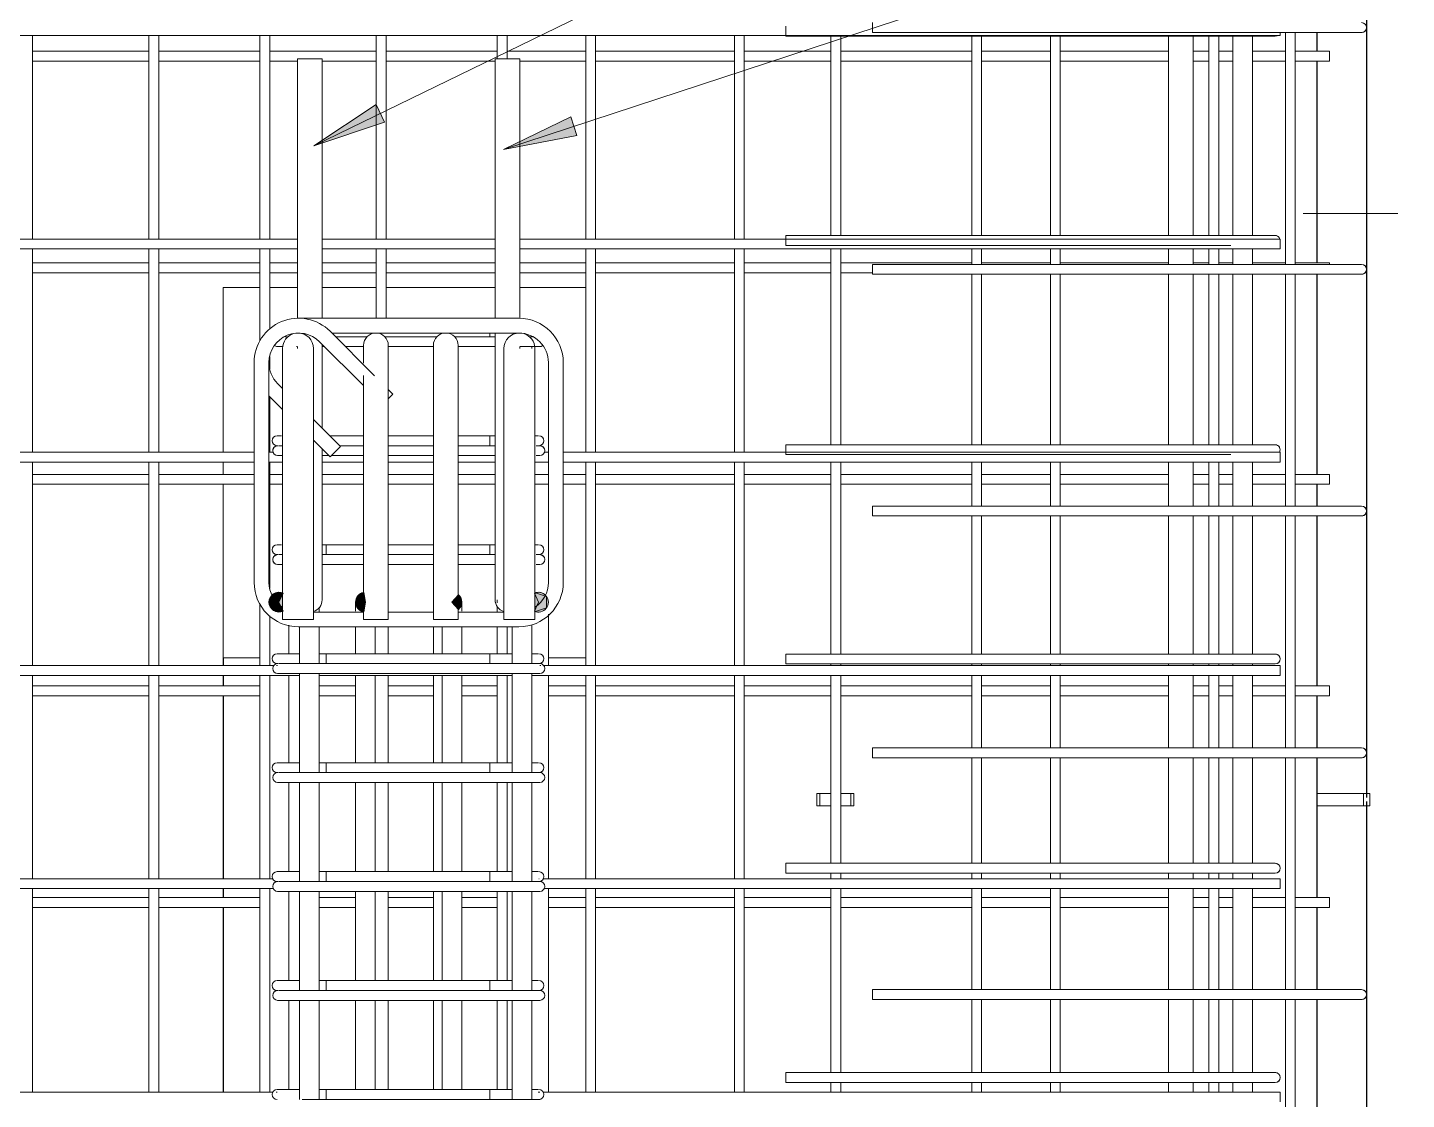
# Model space of a CAD drawing. Header units: millimetres. Extents: x 12983 to 23528, y -2876 to 5855.
# Drawn here: x 17206 to 18322, y 382 to 1250 of the extents above; entities that cross this region are included whole.
import ezdxf

# ---------------------------------------------------------------- set-up
doc = ezdxf.new("R2010")
doc.units = ezdxf.units.MM
doc.linetypes.add('Dash', pattern=[6.36, 3.18, -3.18])
for name, color, linetype, lineweight in [('A-GENM', 13, 'Continuous', 18), ('A-WALL', 113, 'Continuous', 25), ('A-WALL-HDLN', 110, 'Dash', 25), ('G-ANNO-SYMB', 111, 'Continuous', 9), ('S-BEAM', 12, 'Continuous', 18), ('S-RBAR', 171, 'Continuous', 18), ('S-RBAR-IDEN', 171, 'Continuous', 9)]:
    doc.layers.add(name, color=color, linetype=linetype, lineweight=lineweight)

# ---------------------------------------------------------------- blocks, each defined once
blk = doc.blocks.new('RR spread anchor face based - RR-SA-2_5-200-V5-Elevation Front 1')
at = {"layer": 'A-GENM'}
for p, q in [((17845.1, 630), (17847.6, 630)), ((17845.1, 620), (17845.1, 630)), ((17847.6, 630), (17856.4, 630)), ((17847.6, 620), (17847.6, 630)), ((17864.4, 630), (17872.6, 630)), ((17872.6, 630), (17875.1, 630)), ((17872.6, 620), (17872.6, 630)), ((17875.1, 630), (17875.1, 620)), ((17847.6, 620), (17845.1, 620)), ((17856.4, 620), (17847.6, 620)), ((17872.6, 620), (17864.4, 620)), ((17875.1, 620), (17872.6, 620))]:
    blk.add_line(p, q, dxfattribs=at)
blk = doc.blocks.new('RR spread anchor face based - RR-SA-2_5-250-1726823-Elevation Front 1')
at = {"layer": 'A-GENM'}
for p, q in [((18250.1, 1700), (18287.6, 1700)), ((18287.6, 1700), (18292.6, 1700)), ((18287.6, 1690), (18287.6, 1700)), ((18292.6, 1700), (18292.6, 1690)), ((18287.6, 1690), (18250.1, 1690)), ((18292.6, 1690), (18287.6, 1690))]:
    blk.add_line(p, q, dxfattribs=at)

msp = doc.modelspace()

# ---------------------------------------------------------------- hatches: boundary and pattern name
at = {"layer": 'S-RBAR'}
h = msp.add_hatch(color=256, dxfattribs=at)
edge = h.paths.add_edge_path()
edge.add_arc((17409.5695, 785), 8, 63.95015483, 180)
edge.add_line((17401.5695, 785), (17409.5695, 785))
edge.add_line((17409.5695, 785), (17413.08272, 792.1873))
for points in [[(17407.09736, 777.39155), (17412.5695, 779.16955), (17412.5695, 790.83045), (17407.09736, 792.60845), (17401.5695, 785), (17404.29691, 781.24605)], [(17477.16927, 777.39155), (17478.14346, 777.70808), (17478.14346, 792.29192), (17477.16927, 792.60845), (17471.6414, 785)], [(17617.31308, 777.39155), (17626.25735, 780.29772), (17626.25735, 789.70228), (17617.31308, 792.60845), (17616.78521, 791.88191), (17616.78521, 778.11809)], [(17554.67397, 779.80661), (17556.18544, 780.29772), (17556.18544, 789.70228), (17554.67397, 790.19339)]]:
    msp.add_hatch(color=256, dxfattribs=at).paths.add_polyline_path(points)
h = msp.add_hatch(color=256, dxfattribs=at)
edge = h.paths.add_edge_path()
edge.add_arc((17479.6414, 785), 8, 100.15789753, 180)
edge.add_line((17471.6414, 785), (17479.6414, 785))
edge.add_line((17479.6414, 785), (17478.23051, 792.8746))
h = msp.add_hatch(color=256, dxfattribs=at)
edge = h.paths.add_edge_path()
edge.add_arc((17619.78521, 785), 8, 245.12461253, 474.87538747)
edge.add_line((17616.42004, 792.2578), (17619.78521, 785))
edge.add_line((17619.78521, 785), (17616.42004, 777.7422))
h = msp.add_hatch(color=256, dxfattribs=at)
edge = h.paths.add_edge_path()
edge.add_arc((17409.5695, 785), 8, 180, 296.04984517)
edge.add_line((17413.08272, 777.8127), (17409.5695, 785))
edge.add_line((17409.5695, 785), (17401.5695, 785))
h = msp.add_hatch(color=256, dxfattribs=at)
edge = h.paths.add_edge_path()
edge.add_arc((17479.6414, 785), 8, 180, 259.84210247)
edge.add_line((17478.23051, 777.1254), (17479.6414, 785))
edge.add_line((17479.6414, 785), (17471.6414, 785))
h = msp.add_hatch(color=256, dxfattribs=at)
edge = h.paths.add_edge_path()
edge.add_arc((17549.71331, 785), 8, 311.83286747, 408.16713253)
edge.add_line((17555.04899, 790.96075), (17549.71331, 785))
edge.add_line((17549.71331, 785), (17555.04899, 779.03925))
at = {"layer": 'S-RBAR-IDEN'}
for points in [[(17437.81412, 1154.63656), (17495.21796, 1173.79893), (17488.30238, 1188.00319)], [(17591.36333, 1151.76382), (17650.83238, 1162.98116), (17645.90276, 1177.99066)]]:
    msp.add_hatch(color=256, dxfattribs=at).paths.add_polyline_path(points)

# ---------------------------------------------------------------- linework, layer by layer
at = {"layer": 'A-WALL'}
for p, q in [((18290.0695, 1690), (18290.0695, 630)), ((18250.0695, 1231.17241), (18250.0695, 1246.4)), ((18250.0695, 1059.82759), (18250.0695, 1223.17241)), ((18250.0695, 888.48276), (18250.0695, 1050.6)), ((18250.0695, 862.8), (18250.0695, 880.48276)), ((18250.0695, 717.13793), (18250.0695, 854.8)), ((17364.5695, 740), (17364.5695, 733.68966)), ((17364.5695, 725.68966), (17364.5695, 717.13793)), ((17364.5695, 709.13793), (17364.5695, 560.96552)), ((18250.0695, 667), (18250.0695, 709.13793)), ((18250.0695, 545.7931), (18250.0695, 659)), ((18290.0695, 620), (18290.0695, -645)), ((17364.5695, 552.96552), (17364.5695, 545.7931)), ((17364.5695, 537.7931), (17364.5695, 388.24138)), ((18250.0695, 471.2), (18250.0695, 537.7931)), ((18250.0695, 374.44828), (18250.0695, 463.2))]:
    msp.add_line(p, q, dxfattribs=at)
at = {"layer": 'A-WALL-HDLN'}
msp.add_line((18290.0695, 629.95039), (18290.0695, 620.04961), dxfattribs=at)
at = {"layer": 'G-ANNO-SYMB'}
msp.add_line((18315.44058, 1099.81652), (18238.62469, 1099.81652), dxfattribs=at)
at = {"layer": 'S-BEAM'}
for p, q in [((17364.5695, 906.41379), (17364.5695, 1040)), ((17364.5695, 1040), (17394.22221, 1040)), ((17402.22221, 1040), (17424.5695, 1040)), ((17444.5695, 1040), (17488.41506, 1040)), ((17496.41506, 1040), (17584.5695, 1040)), ((17604.5695, 1040), (17658.00825, 1040)), ((17364.5695, 888.48276), (17364.5695, 898.41379)), ((17364.5695, 740), (17364.5695, 880.48276)), ((17394.22221, 740), (17364.5695, 740)), ((17658.00825, 740), (17627.78521, 740))]:
    msp.add_line(p, q, dxfattribs=at)
at = {"layer": 'S-RBAR'}
for p, q in [((17820.0695, 1251.50878), (17820.0695, 1243.50878)), ((17890.07154, 1246.4), (17890.07154, 1254.4)), ((16204.63777, 1243.86207), (18220.0695, 1243.86207)), ((17210.16677, 1079.13793), (17210.16677, 1243.86207)), ((17304.44688, 1079.13793), (17304.44688, 1243.86207)), ((17312.44688, 1079.13793), (17312.44688, 1243.86207)), ((17394.22221, 1079.13793), (17394.22221, 1243.86207)), ((17402.22221, 1079.13793), (17402.22221, 1243.86207)), ((17488.41506, 1079.13793), (17488.41506, 1243.86207)), ((17496.41506, 1079.13793), (17496.41506, 1243.86207)), ((17586.27765, 1225), (17586.27765, 1243.86207)), ((17594.27765, 1225), (17594.27765, 1243.86207)), ((17658.00825, 1079.13793), (17658.00825, 1243.86207)), ((17666.00825, 1079.13793), (17666.00825, 1243.86207)), ((17778.33309, 1079.13793), (17778.33309, 1243.86207)), ((17786.33309, 1079.13793), (17786.33309, 1243.86207)), ((18180.0695, 1243.50878), (17820.0695, 1243.50878)), ((17856.35143, 1082.0082), (17856.35143, 1243.50878)), ((17864.35143, 1082.0082), (17864.35143, 1243.50878)), ((17890.07154, 1246.4), (18266.07154, 1246.4)), ((17970.38853, 1082.0082), (17970.38853, 1243.50878)), ((17978.38853, 1082.0082), (17978.38853, 1243.50878)), ((18034.06962, 1082.0082), (18034.06962, 1243.50878)), ((18042.06962, 1082.0082), (18042.06962, 1243.50878)), ((18129.79606, 1082.0082), (18129.79606, 1243.50878)), ((18149.79606, 1082.0082), (18149.79606, 1243.50878)), ((18162.44397, 1082.0082), (18162.44397, 1243.50878)), ((18170.44397, 1082.0082), (18170.44397, 1243.50878)), ((18180.0695, 1243.50878), (18216.0695, 1243.50878)), ((18181.81531, 1082.0082), (18181.81531, 1243.50878)), ((18197.81531, 1082.0082), (18197.81531, 1243.50878)), ((18220.0695, 1243.86207), (18220.0695, 1246.4)), ((18224.2878, 1058.6), (18224.2878, 1246.4)), ((18232.2878, 1058.6), (18232.2878, 1246.4)), ((18286.07154, 1246.4), (18266.07154, 1246.4)), ((17210.16677, 1231.17241), (17304.44688, 1231.17241)), ((17312.44688, 1231.17241), (17394.22221, 1231.17241)), ((17402.22221, 1231.17241), (17488.41506, 1231.17241)), ((17496.41506, 1231.17241), (17586.27765, 1231.17241)), ((17594.27765, 1231.17241), (17658.00825, 1231.17241)), ((17666.00825, 1231.17241), (17778.33309, 1231.17241)), ((17786.33309, 1231.17241), (17856.35143, 1231.17241)), ((17864.35143, 1231.17241), (17970.38853, 1231.17241)), ((17978.38853, 1231.17241), (18034.06962, 1231.17241)), ((18042.06962, 1231.17241), (18129.79606, 1231.17241)), ((18149.79606, 1231.17241), (18162.44397, 1231.17241)), ((18170.44397, 1231.17241), (18181.81531, 1231.17241)), ((18197.81531, 1231.17241), (18224.2878, 1231.17241)), ((18232.2878, 1231.17241), (18260.0695, 1231.17241)), ((18260.0695, 1223.17241), (18260.0695, 1231.17241)), ((17210.16677, 1223.17241), (17304.44688, 1223.17241)), ((17312.44688, 1223.17241), (17394.22221, 1223.17241)), ((17402.22221, 1223.17241), (17424.5695, 1223.17241)), ((17424.5695, 1225), (17424.5695, 1014.86835)), ((17424.5695, 1225), (17444.5695, 1225)), ((17444.5695, 1225), (17444.5695, 1015)), ((17444.5695, 1223.17241), (17488.41506, 1223.17241)), ((17496.41506, 1223.17241), (17584.5695, 1223.17241)), ((17584.5695, 1225), (17584.5695, 1015)), ((17584.5695, 1225), (17604.5695, 1225)), ((17604.5695, 1225), (17604.5695, 1014.89675)), ((17604.5695, 1223.17241), (17658.00825, 1223.17241)), ((17666.00825, 1223.17241), (17778.33309, 1223.17241)), ((17786.33309, 1223.17241), (17856.35143, 1223.17241)), ((17864.35143, 1223.17241), (17970.38853, 1223.17241)), ((17978.38853, 1223.17241), (18034.06962, 1223.17241)), ((18042.06962, 1223.17241), (18129.79606, 1223.17241)), ((18149.79606, 1223.17241), (18162.44397, 1223.17241)), ((18170.44397, 1223.17241), (18181.81531, 1223.17241)), ((18197.81531, 1223.17241), (18224.2878, 1223.17241)), ((18232.2878, 1223.17241), (18260.0695, 1223.17241)), ((16204.63777, 1079.13793), (17424.5695, 1079.13793)), ((17444.5695, 1079.13793), (17584.5695, 1079.13793)), ((17604.5695, 1079.13793), (18220.0695, 1079.13793)), ((18180.0695, 1082.0082), (17820.0695, 1082.0082)), ((17820.0695, 1082.0082), (17820.0695, 1074.0082)), ((18180.0695, 1074.0082), (17820.0695, 1074.0082)), ((18180.0695, 1082.0082), (18216.0695, 1082.0082)), ((18220.0695, 1071.13793), (18220.0695, 1079.13793)), ((16204.63777, 1071.13793), (17424.5695, 1071.13793)), ((17210.16677, 906.41379), (17210.16677, 1071.13793)), ((17304.44688, 906.41379), (17304.44688, 1071.13793)), ((17312.44688, 906.41379), (17312.44688, 1071.13793)), ((17394.22221, 996.58868), (17394.22221, 1071.13793)), ((17402.22221, 1006.07379), (17402.22221, 1071.13793)), ((17444.5695, 1071.13793), (17584.5695, 1071.13793)), ((17488.41506, 1015), (17488.41506, 1071.13793)), ((17496.41506, 1015), (17496.41506, 1071.13793)), ((17604.5695, 1071.13793), (18220.0695, 1071.13793)), ((17658.00825, 906.41379), (17658.00825, 1071.13793)), ((17666.00825, 906.41379), (17666.00825, 1071.13793)), ((17778.33309, 906.41379), (17778.33309, 1071.13793)), ((17786.33309, 906.41379), (17786.33309, 1071.13793)), ((17856.35143, 912.50761), (17856.35143, 1071.13793)), ((17864.35143, 912.50761), (17864.35143, 1071.13793)), ((17970.38853, 1058.6), (17970.38853, 1071.13793)), ((17978.38853, 1058.6), (17978.38853, 1071.13793)), ((18034.06962, 1058.6), (18034.06962, 1071.13793)), ((18042.06962, 1058.6), (18042.06962, 1071.13793)), ((18129.79606, 1058.6), (18129.79606, 1071.13793)), ((18149.79606, 1058.6), (18149.79606, 1071.13793)), ((18162.44397, 1058.6), (18162.44397, 1071.13793)), ((18170.44397, 1058.6), (18170.44397, 1071.13793)), ((18181.81531, 1058.6), (18181.81531, 1071.13793)), ((18197.81531, 1058.6), (18197.81531, 1071.13793)), ((17210.16677, 1059.82759), (17304.44688, 1059.82759)), ((17210.16677, 1051.82759), (17304.44688, 1051.82759)), ((17312.44688, 1059.82759), (17394.22221, 1059.82759)), ((17312.44688, 1051.82759), (17394.22221, 1051.82759)), ((17402.22221, 1059.82759), (17424.5695, 1059.82759)), ((17402.22221, 1051.82759), (17424.5695, 1051.82759)), ((17444.5695, 1059.82759), (17488.41506, 1059.82759)), ((17444.5695, 1051.82759), (17488.41506, 1051.82759)), ((17496.41506, 1059.82759), (17584.5695, 1059.82759)), ((17496.41506, 1051.82759), (17584.5695, 1051.82759)), ((17604.5695, 1059.82759), (17658.00825, 1059.82759)), ((17604.5695, 1051.82759), (17658.00825, 1051.82759)), ((17666.00825, 1059.82759), (17778.33309, 1059.82759)), ((17666.00825, 1051.82759), (17778.33309, 1051.82759)), ((17786.33309, 1059.82759), (17856.35143, 1059.82759)), ((17786.33309, 1051.82759), (17856.35143, 1051.82759)), ((17864.35143, 1059.82759), (17970.38853, 1059.82759)), ((17864.35143, 1051.82759), (17890.07154, 1051.82759)), ((17890.07154, 1058.6), (18266.07154, 1058.6)), ((17890.07154, 1050.6), (17890.07154, 1058.6)), ((17890.07154, 1050.6), (18266.07154, 1050.6)), ((17970.38853, 912.50761), (17970.38853, 1050.6)), ((17978.38853, 1059.82759), (18034.06962, 1059.82759)), ((17978.38853, 912.50761), (17978.38853, 1050.6)), ((18034.06962, 912.50761), (18034.06962, 1050.6)), ((18042.06962, 1059.82759), (18129.79606, 1059.82759)), ((18042.06962, 912.50761), (18042.06962, 1050.6)), ((18129.79606, 912.50761), (18129.79606, 1050.6)), ((18149.79606, 1059.82759), (18162.44397, 1059.82759)), ((18149.79606, 912.50761), (18149.79606, 1050.6)), ((18162.44397, 912.50761), (18162.44397, 1050.6)), ((18170.44397, 1059.82759), (18181.81531, 1059.82759)), ((18170.44397, 912.50761), (18170.44397, 1050.6)), ((18181.81531, 912.50761), (18181.81531, 1050.6)), ((18197.81531, 1059.82759), (18224.2878, 1059.82759)), ((18197.81531, 912.50761), (18197.81531, 1050.6)), ((18224.2878, 862.8), (18224.2878, 1050.6)), ((18232.2878, 1059.82759), (18260.0695, 1059.82759)), ((18232.2878, 862.8), (18232.2878, 1050.6)), ((18260.0695, 1058.6), (18260.0695, 1059.82759)), ((18286.07154, 1058.6), (18266.07154, 1058.6)), ((18286.07154, 1050.6), (18266.07154, 1050.6)), ((17603.78521, 1015), (17425.5695, 1015)), ((17414.42736, 1000), (17416.88202, 1000)), ((17478.14346, 960.36716), (17442.54006, 995.97056)), ((17444.5695, 993.94113), (17444.5695, 926.05887)), ((17487.08015, 968.40104), (17451.02534, 1004.45584)), ((17603.78521, 1003), (17452.48119, 1003)), ((17481.01786, 1000), (17455.48119, 1000)), ((17537.54837, 1000), (17495.26906, 1000)), ((17584.5695, 1000), (17551.79957, 1000)), ((17580.27051, 1003), (17580.27051, 1000)), ((17584.5695, 1003), (17584.5695, 867)), ((17612.69963, 1000), (17614.92735, 1000)), ((17402.22221, 974.04218), (17402.22221, 983.95782)), ((17408.5695, 992), (17412.43459, 992)), ((17412.5695, 990.5), (17412.5695, 928)), ((17423.79235, 992), (17424.41126, 992)), ((17424.5695, 992.07983), (17424.5695, 990.5)), ((17437.5695, 990.5), (17437.5695, 928)), ((17446.51062, 992), (17444.5695, 992)), ((17478.14346, 992), (17463.48119, 992)), ((17478.14346, 993), (17478.14346, 978.59622)), ((17498.14346, 993), (17498.14346, 913)), ((17534.67397, 992), (17498.14346, 992)), ((17534.67397, 993), (17534.67397, 913)), ((17554.67397, 993), (17554.67397, 913)), ((17584.5695, 992), (17554.67397, 992)), ((17591.78521, 990.5), (17591.78521, 928)), ((17604.5695, 992.18308), (17604.5695, 990.5)), ((17604.95762, 992), (17620.78521, 992)), ((17614.44207, 990.5), (17614.44207, 992)), ((17616.78521, 990.5), (17616.78521, 928)), ((17389.5695, 979), (17389.5695, 801)), ((17401.5695, 979), (17401.5695, 801)), ((17627.78521, 801), (17627.78521, 979)), ((17639.78521, 801), (17639.78521, 979)), ((17408.59894, 962.02944), (17412.5695, 958.05887)), ((17478.14346, 968.56048), (17478.14346, 913)), ((17401.5695, 952.08831), (17412.5695, 941.08831)), ((17402.22221, 906.41379), (17402.22221, 951.4356)), ((17501.93703, 953.54416), (17498.14346, 957.33773)), ((17501.93703, 953.54416), (17498.14346, 949.75059)), ((17412.5695, 771), (17412.5695, 928)), ((17437.5695, 933.05887), (17459.51062, 911.11775)), ((17437.5695, 771), (17437.5695, 928)), ((17591.78521, 771), (17591.78521, 928)), ((17616.78521, 771), (17616.78521, 928)), ((17408.0695, 919.75), (17411.60061, 919.75)), ((17437.5695, 916.08831), (17451.02534, 902.63247)), ((17450.87837, 919.75), (17478.14346, 919.75)), ((17498.14346, 919.75), (17534.67397, 919.75)), ((17554.67397, 919.75), (17580.27051, 919.75)), ((17584.5695, 919.75), (17580.27051, 919.75)), ((17580.27051, 919.75), (17580.27051, 911.75)), ((17617.37521, 919.75), (17619.38801, 919.75)), ((16204.63777, 906.41379), (17389.5695, 906.41379)), ((17401.5695, 906.41379), (17405.09798, 906.41379)), ((17408.0695, 911.75), (17408.23561, 911.75)), ((17408.5695, 911.75), (17408.65293, 911.75)), ((17409.25098, 911.75), (17412.03429, 911.75)), ((17444.5695, 909.08831), (17444.5695, 867)), ((17451.02534, 902.63247), (17459.51062, 911.11775)), ((17478.14346, 911.75), (17458.87837, 911.75)), ((17478.14346, 771), (17478.14346, 913)), ((17498.14346, 771), (17498.14346, 913)), ((17534.67397, 911.75), (17498.14346, 911.75)), ((17534.67397, 771), (17534.67397, 913)), ((17554.67397, 771), (17554.67397, 913)), ((17584.5695, 911.75), (17554.67397, 911.75)), ((17617.97728, 911.75), (17620.78521, 911.75)), ((17624.25673, 906.41379), (17627.78521, 906.41379)), ((17639.78521, 906.41379), (18220.0695, 906.41379)), ((18180.0695, 912.50761), (17820.0695, 912.50761)), ((17820.0695, 912.50761), (17820.0695, 904.50761)), ((18180.0695, 904.50761), (17820.0695, 904.50761)), ((18180.0695, 912.50761), (18216.0695, 912.50761)), ((18220.0695, 898.41379), (18220.0695, 906.41379)), ((16204.63777, 898.41379), (17389.5695, 898.41379)), ((17210.16677, 733.68966), (17210.16677, 898.41379)), ((17304.44688, 733.68966), (17304.44688, 898.41379)), ((17312.44688, 733.68966), (17312.44688, 898.41379)), ((17401.5695, 898.41379), (17412.5695, 898.41379)), ((17402.22221, 796.04218), (17402.22221, 898.41379)), ((17408.5695, 903.75), (17412.26928, 903.75)), ((17449.90781, 903.75), (17444.5695, 903.75)), ((17444.5695, 898.41379), (17478.14346, 898.41379)), ((17478.14346, 903.75), (17452.14287, 903.75)), ((17534.67397, 903.75), (17498.14346, 903.75)), ((17498.14346, 898.41379), (17534.67397, 898.41379)), ((17584.5695, 903.75), (17554.67397, 903.75)), ((17554.67397, 898.41379), (17584.5695, 898.41379)), ((17616.78521, 898.41379), (17627.78521, 898.41379)), ((17617.97728, 903.75), (17620.78521, 903.75)), ((17639.78521, 898.41379), (18220.0695, 898.41379)), ((17658.00825, 733.68966), (17658.00825, 898.41379)), ((17666.00825, 733.68966), (17666.00825, 898.41379)), ((17778.33309, 733.68966), (17778.33309, 898.41379)), ((17786.33309, 733.68966), (17786.33309, 898.41379)), ((17856.35143, 743.00702), (17856.35143, 898.41379)), ((17864.35143, 743.00702), (17864.35143, 898.41379)), ((17970.38853, 862.8), (17970.38853, 898.41379)), ((17978.38853, 862.8), (17978.38853, 898.41379)), ((18034.06962, 862.8), (18034.06962, 898.41379)), ((18042.06962, 862.8), (18042.06962, 898.41379)), ((18129.79606, 862.8), (18129.79606, 898.41379)), ((18149.79606, 862.8), (18149.79606, 898.41379)), ((18162.44397, 862.8), (18162.44397, 898.41379)), ((18170.44397, 862.8), (18170.44397, 898.41379)), ((18181.81531, 862.8), (18181.81531, 898.41379)), ((18197.81531, 862.8), (18197.81531, 898.41379)), ((17210.16677, 888.48276), (17304.44688, 888.48276)), ((17312.44688, 888.48276), (17389.5695, 888.48276)), ((17402.22221, 888.48276), (17412.5695, 888.48276)), ((17444.5695, 888.48276), (17478.14346, 888.48276)), ((17498.14346, 888.48276), (17534.67397, 888.48276)), ((17554.67397, 888.48276), (17584.5695, 888.48276)), ((17616.78521, 888.48276), (17627.78521, 888.48276)), ((17639.78521, 888.48276), (17658.00825, 888.48276)), ((17666.00825, 888.48276), (17778.33309, 888.48276)), ((17786.33309, 888.48276), (17856.35143, 888.48276)), ((17864.35143, 888.48276), (17970.38853, 888.48276)), ((17978.38853, 888.48276), (18034.06962, 888.48276)), ((18042.06962, 888.48276), (18129.79606, 888.48276)), ((18149.79606, 888.48276), (18162.44397, 888.48276)), ((18170.44397, 888.48276), (18181.81531, 888.48276)), ((18197.81531, 888.48276), (18224.2878, 888.48276)), ((18232.2878, 888.48276), (18260.0695, 888.48276)), ((18260.0695, 880.48276), (18260.0695, 888.48276)), ((17210.16677, 880.48276), (17304.44688, 880.48276)), ((17312.44688, 880.48276), (17389.5695, 880.48276)), ((17402.22221, 880.48276), (17412.5695, 880.48276)), ((17444.5695, 880.48276), (17478.14346, 880.48276)), ((17498.14346, 880.48276), (17534.67397, 880.48276)), ((17554.67397, 880.48276), (17584.5695, 880.48276)), ((17616.78521, 880.48276), (17627.78521, 880.48276)), ((17639.78521, 880.48276), (17658.00825, 880.48276)), ((17666.00825, 880.48276), (17778.33309, 880.48276)), ((17786.33309, 880.48276), (17856.35143, 880.48276)), ((17864.35143, 880.48276), (17970.38853, 880.48276)), ((17978.38853, 880.48276), (18034.06962, 880.48276)), ((18042.06962, 880.48276), (18129.79606, 880.48276)), ((18149.79606, 880.48276), (18162.44397, 880.48276)), ((18170.44397, 880.48276), (18181.81531, 880.48276)), ((18197.81531, 880.48276), (18224.2878, 880.48276)), ((18232.2878, 880.48276), (18260.0695, 880.48276)), ((17444.5695, 787), (17444.5695, 867)), ((17584.5695, 787), (17584.5695, 867)), ((17890.07154, 862.8), (18266.07154, 862.8)), ((17890.07154, 854.8), (17890.07154, 862.8)), ((18286.07154, 862.8), (18266.07154, 862.8)), ((17890.07154, 854.8), (18266.07154, 854.8)), ((17970.38853, 743.00702), (17970.38853, 854.8)), ((17978.38853, 743.00702), (17978.38853, 854.8)), ((18034.06962, 743.00702), (18034.06962, 854.8)), ((18042.06962, 743.00702), (18042.06962, 854.8)), ((18129.79606, 743.00702), (18129.79606, 854.8)), ((18149.79606, 743.00702), (18149.79606, 854.8)), ((18162.44397, 743.00702), (18162.44397, 854.8)), ((18170.44397, 743.00702), (18170.44397, 854.8)), ((18181.81531, 743.00702), (18181.81531, 854.8)), ((18197.81531, 743.00702), (18197.81531, 854.8)), ((18224.2878, 667), (18224.2878, 854.8)), ((18232.2878, 667), (18232.2878, 854.8)), ((18286.07154, 854.8), (18266.07154, 854.8)), ((17408.0695, 831.5), (17411.60061, 831.5)), ((17447.86849, 831.5), (17444.5695, 831.5)), ((17447.86849, 831.5), (17447.86849, 823.5)), ((17447.86849, 831.5), (17478.14346, 831.5)), ((17498.14346, 831.5), (17534.67397, 831.5)), ((17554.67397, 831.5), (17580.27051, 831.5)), ((17584.5695, 831.5), (17580.27051, 831.5)), ((17580.27051, 831.5), (17580.27051, 823.5)), ((17617.37521, 831.5), (17619.38801, 831.5)), ((17408.0695, 823.5), (17408.23561, 823.5)), ((17408.5695, 823.5), (17408.65293, 823.5)), ((17408.5695, 815.5), (17412.26928, 815.5)), ((17409.25098, 823.5), (17412.03429, 823.5)), ((17478.14346, 823.5), (17444.5695, 823.5)), ((17478.14346, 815.5), (17444.5695, 815.5)), ((17534.67397, 823.5), (17498.14346, 823.5)), ((17534.67397, 815.5), (17498.14346, 815.5)), ((17584.5695, 823.5), (17554.67397, 823.5)), ((17584.5695, 815.5), (17554.67397, 815.5)), ((17617.97728, 823.5), (17620.78521, 823.5)), ((17617.97728, 815.5), (17620.78521, 815.5)), ((17407.09736, 792.60845), (17401.5695, 785)), ((17412.5695, 790.83045), (17407.09736, 792.60845)), ((17477.16927, 792.60845), (17471.6414, 785)), ((17478.14346, 792.29192), (17477.16927, 792.60845)), ((17479.6414, 785), (17478.23051, 792.8746)), ((17617.31308, 792.60845), (17616.78521, 791.88191)), ((17626.25735, 789.70228), (17617.31308, 792.60845)), ((17394.22221, 733.68966), (17394.22221, 783.41132)), ((17401.5695, 785), (17404.29691, 781.24605)), ((17409.5695, 785), (17401.5695, 785)), ((17401.5695, 785), (17409.5695, 785)), ((17409.5695, 785), (17413.08272, 792.1873)), ((17413.08272, 777.8127), (17409.5695, 785)), ((17412.5695, 779.16955), (17412.5695, 790.83045)), ((17471.6414, 785), (17471.6414, 777.60044)), ((17471.6414, 785), (17477.16927, 777.39155)), ((17479.6414, 785), (17471.6414, 785)), ((17471.6414, 785), (17479.6414, 785)), ((17478.14346, 777.70808), (17478.14346, 792.29192)), ((17478.23051, 777.1254), (17479.6414, 785)), ((17555.04899, 790.96075), (17549.71331, 785)), ((17549.71331, 785), (17555.04899, 779.03925)), ((17556.18544, 789.70228), (17554.67397, 790.19339)), ((17554.67397, 790.19339), (17554.67397, 779.80661)), ((17556.18544, 780.29772), (17556.18544, 789.70228)), ((17557.71331, 785), (17557.71331, 777.60044)), ((17586.27765, 784.59183), (17586.27765, 787)), ((17586.27765, 777), (17586.27765, 781.51989)), ((17616.42004, 792.2578), (17619.78521, 785)), ((17619.78521, 785), (17616.42004, 777.7422)), ((17616.78521, 791.88191), (17616.78521, 778.11809)), ((17626.25735, 780.29772), (17626.25735, 789.70228)), ((17402.22221, 733.68966), (17402.22221, 773.92621)), ((17404.29691, 781.24605), (17407.09736, 777.39155)), ((17407.09736, 777.39155), (17412.5695, 779.16955)), ((17437.5695, 771), (17412.5695, 771)), ((17437.5695, 777), (17478.14346, 777)), ((17442.22635, 777), (17442.22635, 780.69234)), ((17477.16927, 777.39155), (17478.14346, 777.70808)), ((17498.14346, 771), (17478.14346, 771)), ((17498.14346, 777), (17534.67397, 777)), ((17554.67397, 771), (17534.67397, 771)), ((17554.67397, 779.80661), (17556.18544, 780.29772)), ((17554.67397, 777), (17591.78521, 777)), ((17616.78521, 771), (17591.78521, 771)), ((17616.78521, 778.11809), (17617.31308, 777.39155)), ((17617.31308, 777.39155), (17626.25735, 780.29772)), ((17627.78521, 775.33283), (17627.78521, 745)), ((17417.5695, 766.29029), (17417.5695, 745)), ((17425.5695, 765), (17603.78521, 765)), ((17426.22635, 735.25), (17426.22635, 765)), ((17442.22635, 735.25), (17442.22635, 765)), ((17471.6414, 765), (17471.6414, 745)), ((17487.6414, 765), (17487.6414, 745)), ((17498.14346, 765), (17498.14346, 743.25)), ((17534.67397, 765), (17534.67397, 743.25)), ((17541.71331, 765), (17541.71331, 745)), ((17557.71331, 765), (17557.71331, 745)), ((17586.27765, 743.25), (17586.27765, 765)), ((17594.27765, 743.25), (17594.27765, 765)), ((17598.44207, 735.25), (17598.44207, 765)), ((17614.44207, 735.25), (17614.44207, 766.78145)), ((17408.0695, 743.25), (17413.92736, 743.25)), ((17426.22635, 743.25), (17413.92736, 743.25)), ((17417.5695, 745), (17417.5695, 743.25)), ((17447.86849, 743.25), (17442.22635, 743.25)), ((17447.86849, 743.25), (17447.86849, 735.25)), ((17447.86849, 743.25), (17580.27051, 743.25)), ((17471.6414, 745), (17471.6414, 743.25)), ((17487.6414, 745), (17487.6414, 743.25)), ((17541.71331, 745), (17541.71331, 743.25)), ((17557.71331, 745), (17557.71331, 743.25)), ((17598.44207, 743.25), (17580.27051, 743.25)), ((17580.27051, 743.25), (17580.27051, 735.25)), ((17614.5374, 743.25), (17619.38801, 743.25)), ((17627.78521, 745), (17627.78521, 733.68966)), ((18180.0695, 743.00702), (17820.0695, 743.00702)), ((17820.0695, 743.00702), (17820.0695, 735.00702)), ((18180.0695, 743.00702), (18216.0695, 743.00702)), ((16204.63777, 733.68966), (17405.78341, 733.68966)), ((16204.63777, 725.68966), (17426.22635, 725.68966)), ((17210.16677, 560.96552), (17210.16677, 725.68966)), ((17304.44688, 560.96552), (17304.44688, 725.68966)), ((17312.44688, 560.96552), (17312.44688, 725.68966)), ((17394.22221, 560.96552), (17394.22221, 725.68966)), ((17402.22221, 560.96552), (17402.22221, 725.68966)), ((17407.7217, 733.68966), (17408.5695, 733.68966)), ((17408.0695, 735.25), (17408.23561, 735.25)), ((17408.5695, 735.25), (17408.65293, 735.25)), ((17408.5695, 727.25), (17413.30089, 727.25)), ((17409.25098, 735.25), (17414.42736, 735.25)), ((17413.19598, 727.25), (17415.77673, 727.25)), ((17414.42736, 735.25), (17428.5695, 735.25)), ((17415.6517, 727.25), (17428.5695, 727.25)), ((17417.5695, 725.68966), (17417.5695, 655)), ((17426.22635, 647), (17426.22635, 727.25)), ((17600.78521, 735.25), (17428.5695, 735.25)), ((17600.78521, 727.25), (17428.5695, 727.25)), ((17442.22635, 647), (17442.22635, 727.25)), ((17442.22635, 725.68966), (17598.44207, 725.68966)), ((17471.6414, 725.68966), (17471.6414, 655)), ((17487.6414, 725.68966), (17487.6414, 655)), ((17498.14346, 725.68966), (17498.14346, 655)), ((17534.67397, 725.68966), (17534.67397, 655)), ((17541.71331, 725.68966), (17541.71331, 655)), ((17557.71331, 725.68966), (17557.71331, 655)), ((17586.27765, 655), (17586.27765, 725.68966)), ((17594.27765, 655), (17594.27765, 725.68966)), ((17598.44207, 647), (17598.44207, 727.25)), ((17600.78521, 735.25), (17620.78521, 735.25)), ((17600.78521, 727.25), (17620.78521, 727.25)), ((17614.44207, 647), (17614.44207, 727.25)), ((17614.44207, 725.68966), (18220.0695, 725.68966)), ((17620.78521, 733.68966), (17621.63301, 733.68966)), ((17623.5713, 733.68966), (18220.0695, 733.68966)), ((17627.78521, 725.68966), (17627.78521, 560.96552)), ((17658.00825, 560.96552), (17658.00825, 725.68966)), ((17666.00825, 560.96552), (17666.00825, 725.68966)), ((17778.33309, 560.96552), (17778.33309, 725.68966)), ((17786.33309, 560.96552), (17786.33309, 725.68966)), ((18180.0695, 735.00702), (17820.0695, 735.00702)), ((17856.35143, 733.68966), (17856.35143, 735.00702)), ((17856.35143, 573.50644), (17856.35143, 725.68966)), ((17864.35143, 733.68966), (17864.35143, 735.00702)), ((17864.35143, 573.50644), (17864.35143, 725.68966)), ((17970.38853, 733.68966), (17970.38853, 735.00702)), ((17970.38853, 667), (17970.38853, 725.68966)), ((17978.38853, 733.68966), (17978.38853, 735.00702)), ((17978.38853, 667), (17978.38853, 725.68966)), ((18034.06962, 733.68966), (18034.06962, 735.00702)), ((18034.06962, 667), (18034.06962, 725.68966)), ((18042.06962, 733.68966), (18042.06962, 735.00702)), ((18042.06962, 667), (18042.06962, 725.68966)), ((18129.79606, 733.68966), (18129.79606, 735.00702)), ((18129.79606, 667), (18129.79606, 725.68966)), ((18149.79606, 733.68966), (18149.79606, 735.00702)), ((18149.79606, 667), (18149.79606, 725.68966)), ((18162.44397, 733.68966), (18162.44397, 735.00702)), ((18162.44397, 667), (18162.44397, 725.68966)), ((18170.44397, 733.68966), (18170.44397, 735.00702)), ((18170.44397, 667), (18170.44397, 725.68966)), ((18180.0695, 735.00702), (18216.0695, 735.00702)), ((18181.81531, 733.68966), (18181.81531, 735.00702)), ((18181.81531, 667), (18181.81531, 725.68966)), ((18197.81531, 733.68966), (18197.81531, 735.00702)), ((18197.81531, 667), (18197.81531, 725.68966)), ((18220.0695, 725.68966), (18220.0695, 733.68966)), ((17210.16677, 717.13793), (17304.44688, 717.13793)), ((17312.44688, 717.13793), (17394.22221, 717.13793)), ((17442.22635, 717.13793), (17471.6414, 717.13793)), ((17498.14346, 717.13793), (17534.67397, 717.13793)), ((17557.71331, 717.13793), (17586.27765, 717.13793)), ((17627.78521, 717.13793), (17658.00825, 717.13793)), ((17666.00825, 717.13793), (17778.33309, 717.13793)), ((17786.33309, 717.13793), (17856.35143, 717.13793)), ((17864.35143, 717.13793), (17970.38853, 717.13793)), ((17978.38853, 717.13793), (18034.06962, 717.13793)), ((18042.06962, 717.13793), (18129.79606, 717.13793)), ((18149.79606, 717.13793), (18162.44397, 717.13793)), ((18170.44397, 717.13793), (18181.81531, 717.13793)), ((18197.81531, 717.13793), (18224.2878, 717.13793)), ((18232.2878, 717.13793), (18260.0695, 717.13793)), ((18260.0695, 709.13793), (18260.0695, 717.13793)), ((17210.16677, 709.13793), (17304.44688, 709.13793)), ((17312.44688, 709.13793), (17394.22221, 709.13793)), ((17442.22635, 709.13793), (17471.6414, 709.13793)), ((17498.14346, 709.13793), (17534.67397, 709.13793)), ((17557.71331, 709.13793), (17586.27765, 709.13793)), ((17627.78521, 709.13793), (17658.00825, 709.13793)), ((17666.00825, 709.13793), (17778.33309, 709.13793)), ((17786.33309, 709.13793), (17856.35143, 709.13793)), ((17864.35143, 709.13793), (17970.38853, 709.13793)), ((17978.38853, 709.13793), (18034.06962, 709.13793)), ((18042.06962, 709.13793), (18129.79606, 709.13793)), ((18149.79606, 709.13793), (18162.44397, 709.13793)), ((18170.44397, 709.13793), (18181.81531, 709.13793)), ((18197.81531, 709.13793), (18224.2878, 709.13793)), ((18232.2878, 709.13793), (18260.0695, 709.13793)), ((17890.07154, 667), (18266.07154, 667)), ((17890.07154, 659), (17890.07154, 667)), ((17890.07154, 659), (18266.07154, 659)), ((17970.38853, 573.50644), (17970.38853, 659)), ((17978.38853, 573.50644), (17978.38853, 659)), ((18034.06962, 573.50644), (18034.06962, 659)), ((18042.06962, 573.50644), (18042.06962, 659)), ((18129.79606, 573.50644), (18129.79606, 659)), ((18149.79606, 573.50644), (18149.79606, 659)), ((18162.44397, 573.50644), (18162.44397, 659)), ((18170.44397, 573.50644), (18170.44397, 659)), ((18181.81531, 573.50644), (18181.81531, 659)), ((18197.81531, 573.50644), (18197.81531, 659)), ((18224.2878, 471.2), (18224.2878, 659)), ((18232.2878, 471.2), (18232.2878, 659)), ((18286.07154, 667), (18266.07154, 667)), ((18286.07154, 659), (18266.07154, 659)), ((17408.0695, 655), (17413.92736, 655)), ((17426.22635, 655), (17413.92736, 655)), ((17447.86849, 655), (17442.22635, 655)), ((17447.86849, 655), (17447.86849, 647)), ((17447.86849, 655), (17580.27051, 655)), ((17598.44207, 655), (17580.27051, 655)), ((17580.27051, 655), (17580.27051, 647)), ((17614.5374, 655), (17619.38801, 655)), ((17408.0695, 647), (17408.23561, 647)), ((17408.5695, 647), (17408.65293, 647)), ((17408.5695, 639), (17413.30089, 639)), ((17409.25098, 647), (17414.42736, 647)), ((17413.19598, 639), (17415.77673, 639)), ((17414.42736, 647), (17428.5695, 647)), ((17415.6517, 639), (17428.5695, 639)), ((17417.5695, 639), (17417.5695, 566.75)), ((17426.22635, 558.75), (17426.22635, 639)), ((17600.78521, 647), (17428.5695, 647)), ((17600.78521, 639), (17428.5695, 639)), ((17442.22635, 558.75), (17442.22635, 639)), ((17471.6414, 639), (17471.6414, 566.75)), ((17487.6414, 639), (17487.6414, 566.75)), ((17498.14346, 639), (17498.14346, 566.75)), ((17534.67397, 639), (17534.67397, 566.75)), ((17541.71331, 639), (17541.71331, 566.75)), ((17557.71331, 639), (17557.71331, 566.75)), ((17586.27765, 566.75), (17586.27765, 639)), ((17594.27765, 566.75), (17594.27765, 639)), ((17598.44207, 558.75), (17598.44207, 639)), ((17600.78521, 647), (17620.78521, 647)), ((17600.78521, 639), (17620.78521, 639)), ((17614.44207, 558.75), (17614.44207, 639)), ((18180.0695, 573.50644), (17820.0695, 573.50644)), ((17820.0695, 573.50644), (17820.0695, 565.50644)), ((18180.0695, 573.50644), (18216.0695, 573.50644)), ((16204.63777, 560.96552), (17404.78068, 560.96552)), ((17408.0695, 566.75), (17413.92736, 566.75)), ((17408.0695, 558.75), (17408.23561, 558.75)), ((17408.5695, 558.75), (17408.65293, 558.75)), ((17409.25098, 558.75), (17414.42736, 558.75)), ((17426.22635, 566.75), (17413.92736, 566.75)), ((17414.42736, 558.75), (17428.5695, 558.75)), ((17600.78521, 558.75), (17428.5695, 558.75)), ((17447.86849, 566.75), (17442.22635, 566.75)), ((17447.86849, 566.75), (17447.86849, 558.75)), ((17447.86849, 566.75), (17580.27051, 566.75)), ((17598.44207, 566.75), (17580.27051, 566.75)), ((17580.27051, 566.75), (17580.27051, 558.75)), ((17600.78521, 558.75), (17620.78521, 558.75)), ((17614.5374, 566.75), (17619.38801, 566.75)), ((17619.88077, 560.96552), (17620.36118, 560.96552)), ((17623.35831, 560.96552), (18220.0695, 560.96552)), ((18180.0695, 565.50644), (17820.0695, 565.50644)), ((17856.35143, 560.96552), (17856.35143, 565.50644)), ((17864.35143, 560.96552), (17864.35143, 565.50644)), ((17970.38853, 560.96552), (17970.38853, 565.50644)), ((17978.38853, 560.96552), (17978.38853, 565.50644)), ((18034.06962, 560.96552), (18034.06962, 565.50644)), ((18042.06962, 560.96552), (18042.06962, 565.50644)), ((18129.79606, 560.96552), (18129.79606, 565.50644)), ((18149.79606, 560.96552), (18149.79606, 565.50644)), ((18162.44397, 560.96552), (18162.44397, 565.50644)), ((18170.44397, 560.96552), (18170.44397, 565.50644)), ((18180.0695, 565.50644), (18216.0695, 565.50644)), ((18181.81531, 560.96552), (18181.81531, 565.50644)), ((18197.81531, 560.96552), (18197.81531, 565.50644)), ((18220.0695, 552.96552), (18220.0695, 560.96552)), ((16204.63777, 552.96552), (17405.28068, 552.96552)), ((17210.16677, 388.24138), (17210.16677, 552.96552)), ((17304.44688, 388.24138), (17304.44688, 552.96552)), ((17312.44688, 388.24138), (17312.44688, 552.96552)), ((17394.22221, 388.24138), (17394.22221, 552.96552)), ((17402.22221, 388.24138), (17402.22221, 552.96552)), ((17408.5695, 550.75), (17413.30089, 550.75)), ((17413.19598, 550.75), (17415.77673, 550.75)), ((17415.6517, 550.75), (17428.5695, 550.75)), ((17417.5695, 550.75), (17417.5695, 478.5)), ((17426.22635, 470.5), (17426.22635, 550.75)), ((17600.78521, 550.75), (17428.5695, 550.75)), ((17442.22635, 470.5), (17442.22635, 550.75)), ((17471.6414, 550.75), (17471.6414, 478.5)), ((17487.6414, 550.75), (17487.6414, 478.5)), ((17498.14346, 550.75), (17498.14346, 478.5)), ((17534.67397, 550.75), (17534.67397, 478.5)), ((17541.71331, 550.75), (17541.71331, 478.5)), ((17557.71331, 550.75), (17557.71331, 478.5)), ((17586.27765, 478.5), (17586.27765, 550.75)), ((17594.27765, 478.5), (17594.27765, 550.75)), ((17598.44207, 470.5), (17598.44207, 550.75)), ((17600.78521, 550.75), (17620.78521, 550.75)), ((17614.44207, 470.5), (17614.44207, 550.75)), ((17624.07403, 552.96552), (18220.0695, 552.96552)), ((17627.78521, 552.96552), (17627.78521, 388.24138)), ((17658.00825, 388.24138), (17658.00825, 552.96552)), ((17666.00825, 388.24138), (17666.00825, 552.96552)), ((17778.33309, 388.24138), (17778.33309, 552.96552)), ((17786.33309, 388.24138), (17786.33309, 552.96552)), ((17856.35143, 404.00585), (17856.35143, 552.96552)), ((17864.35143, 404.00585), (17864.35143, 552.96552)), ((17970.38853, 471.2), (17970.38853, 552.96552)), ((17978.38853, 471.2), (17978.38853, 552.96552)), ((18034.06962, 471.2), (18034.06962, 552.96552)), ((18042.06962, 471.2), (18042.06962, 552.96552)), ((18129.79606, 471.2), (18129.79606, 552.96552)), ((18149.79606, 471.2), (18149.79606, 552.96552)), ((18162.44397, 471.2), (18162.44397, 552.96552)), ((18170.44397, 471.2), (18170.44397, 552.96552)), ((18181.81531, 471.2), (18181.81531, 552.96552)), ((18197.81531, 471.2), (18197.81531, 552.96552)), ((17210.16677, 545.7931), (17304.44688, 545.7931)), ((17210.16677, 537.7931), (17304.44688, 537.7931)), ((17312.44688, 545.7931), (17394.22221, 545.7931)), ((17312.44688, 537.7931), (17394.22221, 537.7931)), ((17442.22635, 545.7931), (17471.6414, 545.7931)), ((17442.22635, 537.7931), (17471.6414, 537.7931)), ((17498.14346, 545.7931), (17534.67397, 545.7931)), ((17498.14346, 537.7931), (17534.67397, 537.7931)), ((17557.71331, 545.7931), (17586.27765, 545.7931)), ((17557.71331, 537.7931), (17586.27765, 537.7931)), ((17627.78521, 545.7931), (17658.00825, 545.7931)), ((17627.78521, 537.7931), (17658.00825, 537.7931)), ((17666.00825, 545.7931), (17778.33309, 545.7931)), ((17666.00825, 537.7931), (17778.33309, 537.7931)), ((17786.33309, 545.7931), (17856.35143, 545.7931)), ((17786.33309, 537.7931), (17856.35143, 537.7931)), ((17864.35143, 545.7931), (17970.38853, 545.7931)), ((17864.35143, 537.7931), (17970.38853, 537.7931)), ((17978.38853, 545.7931), (18034.06962, 545.7931)), ((17978.38853, 537.7931), (18034.06962, 537.7931)), ((18042.06962, 545.7931), (18129.79606, 545.7931)), ((18042.06962, 537.7931), (18129.79606, 537.7931)), ((18149.79606, 545.7931), (18162.44397, 545.7931)), ((18149.79606, 537.7931), (18162.44397, 537.7931)), ((18170.44397, 545.7931), (18181.81531, 545.7931)), ((18170.44397, 537.7931), (18181.81531, 537.7931)), ((18197.81531, 545.7931), (18224.2878, 545.7931)), ((18197.81531, 537.7931), (18224.2878, 537.7931)), ((18232.2878, 545.7931), (18260.0695, 545.7931)), ((18232.2878, 537.7931), (18260.0695, 537.7931)), ((18260.0695, 537.7931), (18260.0695, 545.7931)), ((17408.0695, 478.5), (17413.92736, 478.5)), ((17408.0695, 470.5), (17408.23561, 470.5)), ((17408.5695, 470.5), (17408.65293, 470.5)), ((17409.25098, 470.5), (17414.42736, 470.5)), ((17426.22635, 478.5), (17413.92736, 478.5)), ((17414.42736, 470.5), (17428.5695, 470.5)), ((17600.78521, 470.5), (17428.5695, 470.5)), ((17447.86849, 478.5), (17442.22635, 478.5)), ((17447.86849, 478.5), (17447.86849, 470.5)), ((17447.86849, 478.5), (17580.27051, 478.5)), ((17598.44207, 478.5), (17580.27051, 478.5)), ((17580.27051, 478.5), (17580.27051, 470.5)), ((17600.78521, 470.5), (17620.78521, 470.5)), ((17614.5374, 478.5), (17619.38801, 478.5)), ((17890.07154, 471.2), (18266.07154, 471.2)), ((17890.07154, 463.2), (17890.07154, 471.2)), ((18286.07154, 471.2), (18266.07154, 471.2)), ((17408.5695, 462.5), (17413.30089, 462.5)), ((17413.19598, 462.5), (17415.77673, 462.5)), ((17415.6517, 462.5), (17428.5695, 462.5)), ((17417.5695, 462.5), (17417.5695, 390.25)), ((17426.22635, 382.25), (17426.22635, 462.5)), ((17600.78521, 462.5), (17428.5695, 462.5)), ((17442.22635, 382.25), (17442.22635, 462.5)), ((17471.6414, 462.5), (17471.6414, 390.25)), ((17487.6414, 462.5), (17487.6414, 390.25)), ((17498.14346, 462.5), (17498.14346, 390.25)), ((17534.67397, 462.5), (17534.67397, 390.25)), ((17541.71331, 462.5), (17541.71331, 390.25)), ((17557.71331, 462.5), (17557.71331, 390.25)), ((17586.27765, 390.25), (17586.27765, 462.5)), ((17594.27765, 390.25), (17594.27765, 462.5)), ((17598.44207, 382.25), (17598.44207, 462.5)), ((17600.78521, 462.5), (17620.78521, 462.5)), ((17614.44207, 382.25), (17614.44207, 462.5)), ((17890.07154, 463.2), (18266.07154, 463.2)), ((17970.38853, 404.00585), (17970.38853, 463.2)), ((17978.38853, 404.00585), (17978.38853, 463.2)), ((18034.06962, 404.00585), (18034.06962, 463.2)), ((18042.06962, 404.00585), (18042.06962, 463.2)), ((18129.79606, 404.00585), (18129.79606, 463.2)), ((18149.79606, 404.00585), (18149.79606, 463.2)), ((18162.44397, 404.00585), (18162.44397, 463.2)), ((18170.44397, 404.00585), (18170.44397, 463.2)), ((18181.81531, 404.00585), (18181.81531, 463.2)), ((18197.81531, 404.00585), (18197.81531, 463.2)), ((18224.2878, 275.4), (18224.2878, 463.2)), ((18232.2878, 275.4), (18232.2878, 463.2)), ((18286.07154, 463.2), (18266.07154, 463.2)), ((18180.0695, 404.00585), (17820.0695, 404.00585)), ((17820.0695, 404.00585), (17820.0695, 396.00585)), ((18180.0695, 404.00585), (18216.0695, 404.00585)), ((18180.0695, 396.00585), (17820.0695, 396.00585)), ((17856.35143, 388.24138), (17856.35143, 396.00585)), ((17864.35143, 388.24138), (17864.35143, 396.00585)), ((17970.38853, 388.24138), (17970.38853, 396.00585)), ((17978.38853, 388.24138), (17978.38853, 396.00585)), ((18034.06962, 388.24138), (18034.06962, 396.00585)), ((18042.06962, 388.24138), (18042.06962, 396.00585)), ((18129.79606, 388.24138), (18129.79606, 396.00585)), ((18149.79606, 388.24138), (18149.79606, 396.00585)), ((18162.44397, 388.24138), (18162.44397, 396.00585)), ((18170.44397, 388.24138), (18170.44397, 396.00585)), ((18180.0695, 396.00585), (18216.0695, 396.00585)), ((18181.81531, 388.24138), (18181.81531, 396.00585)), ((18197.81531, 388.24138), (18197.81531, 396.00585)), ((16204.63777, 388.24138), (17404.93944, 388.24138)), ((17407.28072, 388.24138), (17408.0695, 388.24138)), ((17408.0695, 390.25), (17413.92736, 390.25)), ((17408.0695, 382.25), (17408.23561, 382.25)), ((17426.22635, 390.25), (17413.92736, 390.25)), ((17600.78521, 382.25), (17428.5695, 382.25)), ((17447.86849, 390.25), (17442.22635, 390.25)), ((17447.86849, 390.25), (17447.86849, 382.25)), ((17447.86849, 390.25), (17580.27051, 390.25)), ((17598.44207, 390.25), (17580.27051, 390.25)), ((17580.27051, 390.25), (17580.27051, 382.25)), ((17600.78521, 382.25), (17620.78521, 382.25)), ((17614.5374, 390.25), (17619.38801, 390.25)), ((17619.55912, 388.24138), (17620.85828, 388.24138)), ((17623.19956, 388.24138), (18220.0695, 388.24138)), ((18220.0695, 380.24138), (18220.0695, 388.24138))]:
    msp.add_line(p, q, dxfattribs=at)
for centre, radius, start, end in [((18286.07154, 1250.4), 4, 270, 90), ((18216.0695, 1247.50878), 4, 270, 293.14528272), ((18286.07154, 1250.4), 4, 270, 285), ((18286.07154, 1250.4), 4, 300, 345), ((18216.0695, 1078.0082), 4, 75, 90), ((18216.0695, 1078.0082), 4, 16.46869859, 90), ((18216.0695, 1078.0082), 4, 16.46869859, 60), ((18286.07154, 1054.6), 4, 270, 90), ((18286.07154, 1054.6), 4, 270, 285), ((18286.07154, 1054.6), 4, 15, 60), ((18286.07154, 1054.6), 4, 300, 345), ((17425.5695, 979), 36, 45, 180), ((17603.78521, 979), 36, 0, 90), ((17425.5695, 979), 24, 45, 180), ((17425.0695, 990.5), 12.5, 106.15911086, 180), ((17425.0695, 990.5), 12.5, 360, 88.84088914), ((17488.14346, 993), 10, 360, 180), ((17544.67397, 993), 10, 360, 180), ((17604.28521, 990.5), 12.5, 91.15911112, 180), ((17603.78521, 979), 24, 360, 90), ((17604.28521, 990.5), 12.5, 360, 73.84088888), ((17408.5695, 996), 4, 240, 270), ((17408.5695, 996), 4, 240, 270), ((17604.28521, 990.5), 12.5, 360, 6.95466595), ((17620.78521, 996), 4, 270, 300), ((17425.5695, 979), 24, 180, 225), ((17408.0695, 915.75), 4, 90, 270), ((17620.0695, 915.75), 4, 270, 90), ((17408.5695, 907.75), 4, 90, 270), ((17408.5695, 907.75), 4, 90, 270), ((17408.5695, 907.75), 4, 120, 165), ((17408.5695, 907.75), 4, 90, 105), ((17620.78521, 907.75), 4, 75, 90), ((17620.78521, 907.75), 4, 270, 90), ((17620.78521, 907.75), 4, 15, 60), ((18216.0695, 908.50761), 4, 75, 90), ((18216.0695, 908.50761), 4, 330, 90), ((18216.0695, 908.50761), 4, 15, 60), ((18216.0695, 908.50761), 4, 330, 345), ((18286.07154, 858.8), 4, 270, 90), ((18286.07154, 858.8), 4, 15, 60), ((18286.07154, 858.8), 4, 270, 285), ((18286.07154, 858.8), 4, 300, 345), ((17408.0695, 827.5), 4, 90, 270), ((17620.0695, 827.5), 4, 270, 90), ((17408.5695, 819.5), 4, 90, 270), ((17408.5695, 819.5), 4, 90, 270), ((17408.5695, 819.5), 4, 120, 165), ((17408.5695, 819.5), 4, 195, 240), ((17408.5695, 819.5), 4, 90, 105), ((17620.78521, 819.5), 4, 75, 90), ((17620.78521, 819.5), 4, 270, 90), ((17620.78521, 819.5), 4, 15, 60), ((17620.78521, 819.5), 4, 300, 345), ((17425.5695, 801), 36, 180, 270), ((17425.5695, 801), 24, 180, 236.98223322), ((17409.5695, 785), 8, 63.95015483, 180), ((17409.5695, 785), 8, 67.77424526, 135), ((17479.6414, 785), 8, 100.15789753, 180), ((17479.6414, 785), 8, 100.85176331, 180), ((17603.78521, 801), 36, 270, 360), ((17619.78521, 785), 8, 245.12461253, 114.87538747), ((17619.78521, 785), 8, 46.2774635, 112.22575387), ((17603.78521, 801), 24, 303.01776712, 360), ((17409.5695, 785), 8, 180, 296.04984517), ((17434.5695, 787), 10, 287.56120689, 0), ((17479.6414, 785), 8, 180, 259.84210247), ((17549.71331, 785), 8, 0, 51.30284003), ((17549.71331, 785), 8, 311.83286747, 48.16713253), ((17594.5695, 787), 10, 180, 253.78040572), ((17594.5695, 787), 10, 180, 195), ((17408.0695, 739.25), 4, 90, 270), ((17620.0695, 739.25), 4, 270, 90), ((18216.0695, 739.00702), 4, 75, 90), ((18216.0695, 739.00702), 4, 270, 90), ((18216.0695, 739.00702), 4, 15, 60), ((18216.0695, 739.00702), 4, 300, 345), ((17408.5695, 731.25), 4, 90, 270), ((17408.5695, 731.25), 4, 90, 270), ((17620.78521, 731.25), 4, 270, 90), ((18286.07154, 663), 4, 270, 90), ((18286.07154, 663), 4, 270, 285), ((18286.07154, 663), 4, 15, 60), ((18286.07154, 663), 4, 300, 345), ((17408.0695, 651), 4, 90, 270), ((17620.0695, 651), 4, 270, 90), ((17408.5695, 643), 4, 90, 270), ((17408.5695, 643), 4, 90, 270), ((17620.78521, 643), 4, 270, 90), ((18216.0695, 569.50644), 4, 75, 90), ((18216.0695, 569.50644), 4, 270, 90), ((18216.0695, 569.50644), 4, 15, 60), ((17408.0695, 562.75), 4, 90, 270), ((17408.5695, 554.75), 4, 90, 270), ((17408.5695, 554.75), 4, 90, 270), ((17620.0695, 562.75), 4, 270, 90), ((17620.78521, 554.75), 4, 270, 90), ((18216.0695, 569.50644), 4, 300, 345), ((17408.0695, 474.5), 4, 90, 270), ((17408.5695, 466.5), 4, 90, 270), ((17408.5695, 466.5), 4, 90, 270), ((17620.0695, 474.5), 4, 270, 90), ((17620.78521, 466.5), 4, 270, 90), ((18286.07154, 467.2), 4, 270, 90), ((18286.07154, 467.2), 4, 15, 60), ((18286.07154, 467.2), 4, 270, 285), ((18286.07154, 467.2), 4, 300, 345), ((18216.0695, 400.00585), 4, 75, 90), ((18216.0695, 400.00585), 4, 270, 90), ((18216.0695, 400.00585), 4, 15, 60), ((18216.0695, 400.00585), 4, 300, 345), ((17408.0695, 386.25), 4, 90, 270), ((17620.0695, 386.25), 4, 270, 90)]:
    msp.add_arc(centre, radius, start, end, dxfattribs=at)
at = {"layer": 'S-RBAR-IDEN'}
for p, q in [((17437.81412, 1154.63656), (18496.71865, 1670.18125)), ((17591.36333, 1151.76382), (18496.71865, 1449.11263)), ((17488.30238, 1188.00319), (17437.81412, 1154.63656)), ((17495.21796, 1173.79893), (17488.30238, 1188.00319)), ((17437.81412, 1154.63656), (17495.21796, 1173.79893)), ((17645.90276, 1177.99066), (17591.36333, 1151.76382)), ((17650.83238, 1162.98116), (17645.90276, 1177.99066)), ((17591.36333, 1151.76382), (17650.83238, 1162.98116))]:
    msp.add_line(p, q, dxfattribs=at)

# ---------------------------------------------------------------- block references
at = {"layer": 'A-GENM'}
for name, p in [('RR spread anchor face based - RR-SA-2_5-200-V5-Elevation Front 1', (0, 0)), ('RR spread anchor face based - RR-SA-2_5-250-1726823-Elevation Front 1', (0, -1070))]:
    msp.add_blockref(name, p, dxfattribs=at)

doc.saveas('drawing.dxf')
